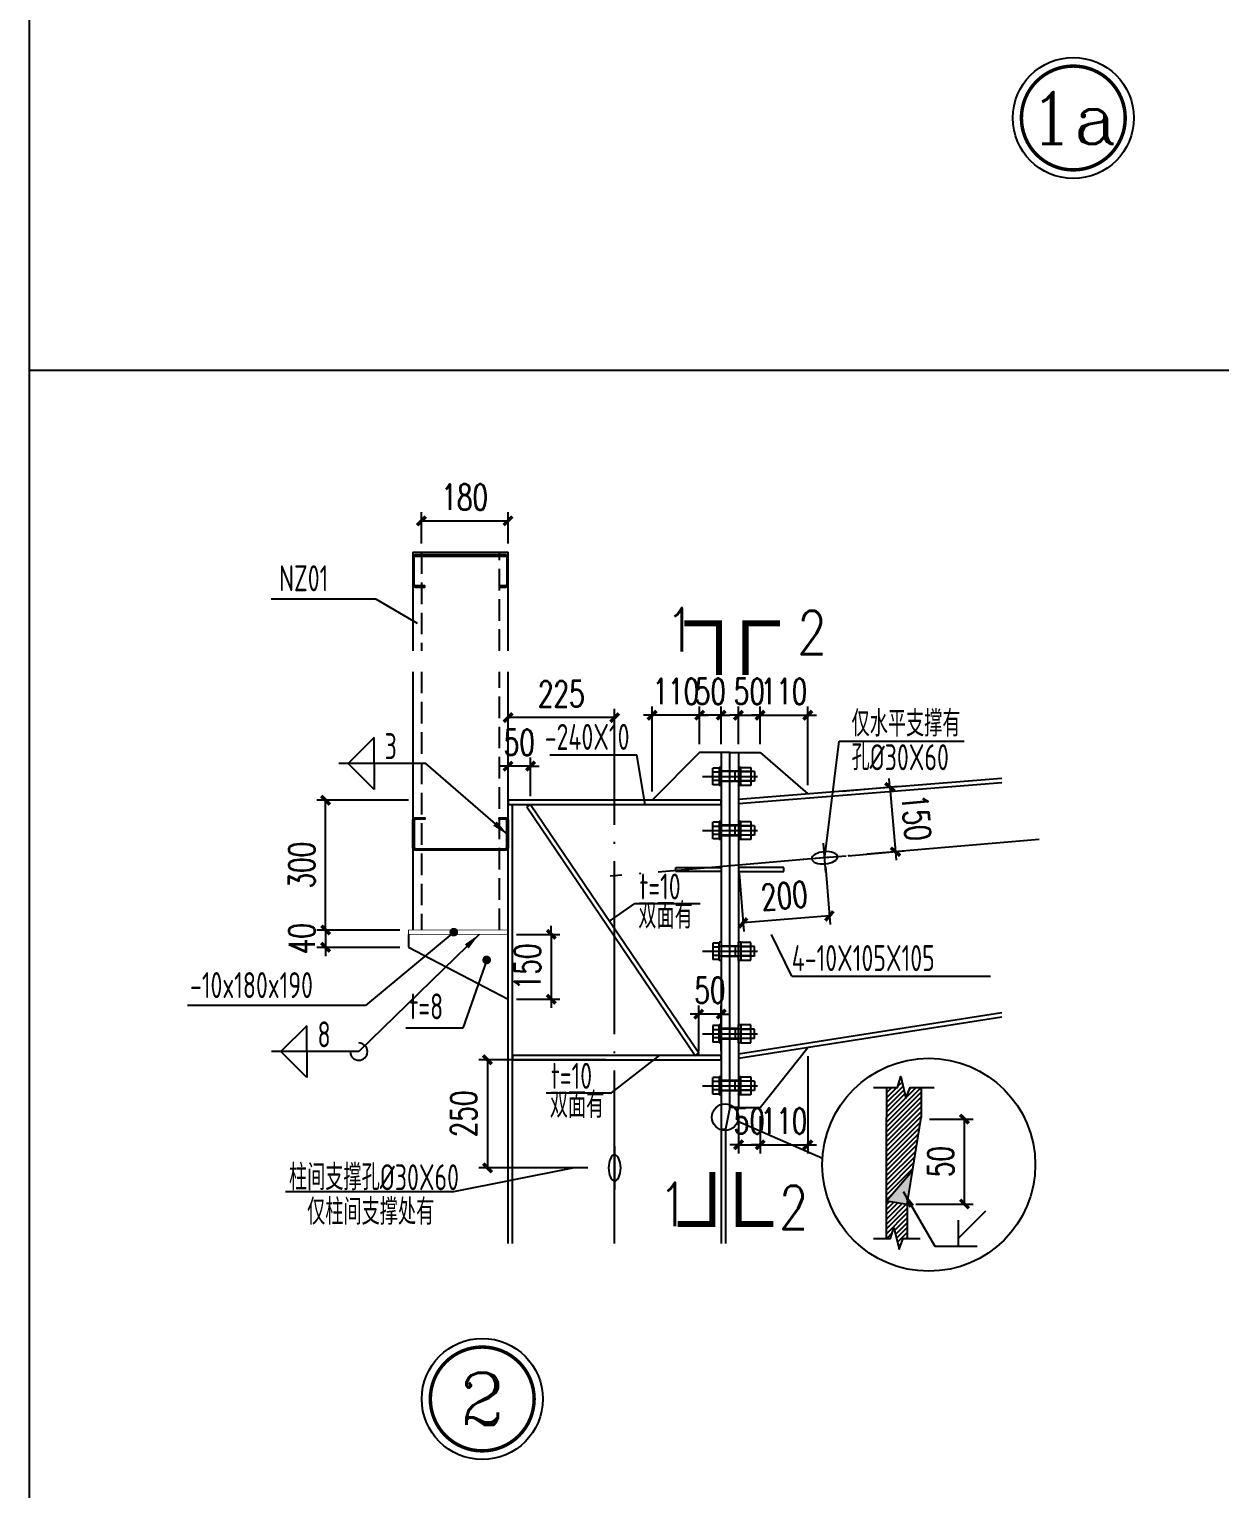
# Model space of a CAD drawing. Extents: x -33967 to 1773478, y -1022458 to -784650.
# Drawn here: x 1735443 to 1749203, y -977830 to -960962 of the extents above; entities that cross this region are included whole.
import ezdxf
from ezdxf.enums import TextEntityAlignment as Align

# ---------------------------------------------------------------- set-up
doc = ezdxf.new("R2010")
doc.units = 0
doc.header["$LTSCALE"] = 1000
doc.header["$MEASUREMENT"] = 0
doc.linetypes.add('DASH', pattern=[0.35, 0.25, -0.1])
doc.linetypes.add('DOTE', pattern=[2.42, 2, -0.2, 0.02, -0.2])
for name, color, linetype in [('AXIS', 3, 'Continuous'), ('DOTE', 1, 'DOTE'), ('GL', 150, 'Continuous'), ('LT', 27, 'Continuous'), ('PZ', 202, 'Continuous'), ('TEXT', 7, 'Continuous'), ('THIN', 7, 'Continuous'), ('WELD', 7, 'Continuous'), ('钢柱', 2, 'Continuous')]:
    doc.layers.add(name, color=color, linetype=linetype)
doc.styles.add('_TCH_DIM_T3', font='SIMPLEX', dxfattribs={"width": 0.705882, "bigfont": 'GBCBIG'})
doc.styles.add('COMPLEX', font='COMPLEX')
doc.styles.add('SIM-TSSC', font='simplex.shx', dxfattribs={"width": 0.8, "bigfont": 'tssdchn.shx'})
doc.styles.get("Standard").update_dxf_attribs({"font": 'gbenor.shx', "bigfont": 'gbcbig.shx'})
doc.styles.add('TSSD_Label', font='tssdeng.shx', dxfattribs={"width": 0.7, "bigfont": 'hztxt.shx'})
doc.styles.add('TSSD_Norm', font='tssdeng.shx', dxfattribs={"bigfont": 'hztxt.shx'})
doc.styles.add('TSSD_Num', font='Tssdeng.shx', dxfattribs={"width": 0.7, "bigfont": 'hztxt.shx'})
doc.dimstyles.new('TCH_100_5', dxfattribs={"dimtxt": 297.5, "dimasz": 100, "dimexe": 100, "dimexo": 100, "dimgap": 126.25, "dimtad": 1, "dimdec": 0, "dimlfac": 0.2, "dimzin": 0, "dimdsep": 46, "dimtxsty": '_TCH_DIM_T3', "dimblk": 'ARCHTICK', "dimcen": 0.09, "dimclrd": 126, "dimclre": 126, "dimclrt": 7, "dimazin": 2, "dimtfac": 1, "dimtdec": 0, "dimtix": 1, "dimtmove": 2, "dimatfit": 3, "dimfxl": 1, "dimtolj": 1, "dimtzin": 0, "dimarcsym": 0})
doc.dimstyles.new('TSSD_LEADER_STYLE_200.0', dxfattribs={"dimtxt": 0.18, "dimasz": 200, "dimexe": 0.18, "dimexo": 0.0625, "dimgap": 0.09, "dimtad": 0, "dimtih": 1, "dimtoh": 1, "dimdec": 4, "dimzin": 0, "dimdsep": 46, "dimtxsty": 'Standard', "dimcen": 0.09, "dimadec": 0, "dimazin": 0, "dimtfac": 1, "dimtdec": 4, "dimtofl": 0, "dimtmove": 0, "dimatfit": 3, "dimfxl": 1, "dimtolj": 1, "dimtzin": 0, "dimarcsym": 0})

# ---------------------------------------------------------------- blocks, each defined once
blk = doc.blocks.new('ts_idx2')
at = {"color": 0, "linetype": 'ByBlock', "lineweight": -2, "const_width": 0.0333}
blk.add_lwpolyline([(-0.5, 0, 1), (0.5, 0, 1)], format="xyb", close=True, dxfattribs=at)
at = {"color": 0, "linetype": 'ByBlock', "lineweight": -2}
blk.add_circle((0, 0), 0.583, dxfattribs=at)
at = {"color": 0, "linetype": 'ByBlock', "lineweight": -2, "style": 'TSSD_Num', "width": 0.7}
blk.add_attdef('A', text='', height=0.5, dxfattribs=at).set_placement((0, 0), align=Align.MIDDLE_CENTER)
blk = doc.blocks.new('_ArchTick')
at = {"color": 0, "linetype": 'ByBlock', "const_width": 0.4}
blk.add_lwpolyline([(-0.5, -0.5), (0.5, 0.5)], dxfattribs=at)
blk = doc.blocks.new('*D727')
at = {"layer": 'Defpoints', "color": 0, "transparency": 16777216}
for p in [(1743640, -970618), (1744638, -970538), (1743694, -971290)]:
    blk.add_point(p, dxfattribs=at)
at = {"layer": 'GL', "color": 126, "lineweight": -2, "transparency": 16777216}
for p, q in [((1743648, -970717), (1743702, -971389)), ((1744646, -970637), (1744699, -971309)), ((1744691, -971210), (1743694, -971290))]:
    blk.add_line(p, q, dxfattribs=at)
at = {"layer": 'GL', "color": 126, "lineweight": -2, "transparency": 16777216, "xscale": 100, "yscale": 100, "zscale": 100}
for p, rotation in [((1743694, -971290), 184.5739212577643), ((1744691, -971210), 4.573921257764217)]:
    blk.add_blockref('_ArchTick', p, dxfattribs=dict(at, rotation=rotation))
at = {"layer": 'GL', "color": 7, "transparency": 16777216, "insert": (1744171, -970976), "char_height": 297.5, "attachment_point": 5, "rotation": 4.5739, "style": '_TCH_DIM_T3'}
blk.add_mtext('\\A1;200', dxfattribs=at)
blk = doc.blocks.new('*D728')
at = {"layer": 'Defpoints', "color": 0, "linetype": 'ByBlock', "transparency": 16777216}
for p in [(1740977, -968918), (1740977, -969873), (1742209, -969873)]:
    blk.add_point(p, dxfattribs=at)
at = {"layer": 'LT', "color": 126, "linetype": 'ByBlock', "lineweight": -2, "transparency": 16777216}
for p, q in [((1740977, -969773), (1740977, -968818)), ((1742209, -968918), (1740977, -968918)), ((1742209, -969773), (1742209, -968818))]:
    blk.add_line(p, q, dxfattribs=at)
at = {"layer": 'LT', "color": 126, "linetype": 'ByBlock', "lineweight": -2, "transparency": 16777216, "xscale": 100, "yscale": 100, "zscale": 100, "rotation": 180}
blk.add_blockref('_ArchTick', (1740977, -968918), dxfattribs=at)
at = {"layer": 'LT', "color": 126, "linetype": 'ByBlock', "lineweight": -2, "transparency": 16777216, "xscale": 100, "yscale": 100, "zscale": 100}
blk.add_blockref('_ArchTick', (1742209, -968918), dxfattribs=at)
at = {"layer": 'LT', "color": 7, "linetype": 'ByBlock', "transparency": 16777216, "insert": (1741593, -968643), "char_height": 297.5, "attachment_point": 5, "style": '_TCH_DIM_T3'}
blk.add_mtext('\\A1;225', dxfattribs=at)
blk = doc.blocks.new('*D729')
at = {"layer": 'Defpoints', "color": 0, "transparency": 16777216}
for p in [(1738869, -969873), (1739927, -969873), (1739827, -971373)]:
    blk.add_point(p, dxfattribs=at)
at = {"layer": 'GL', "color": 126, "lineweight": -2, "transparency": 16777216}
for p, q in [((1739827, -969873), (1738769, -969873)), ((1738869, -971373), (1738869, -969873)), ((1739727, -971373), (1738769, -971373))]:
    blk.add_line(p, q, dxfattribs=at)
at = {"layer": 'GL', "color": 126, "lineweight": -2, "transparency": 16777216, "xscale": 100, "yscale": 100, "zscale": 100}
for p, rotation in [((1738869, -969873), 90), ((1738869, -971373), 270)]:
    blk.add_blockref('_ArchTick', p, dxfattribs=dict(at, rotation=rotation))
at = {"layer": 'GL', "color": 7, "transparency": 16777216, "insert": (1738594, -970623), "char_height": 297.5, "attachment_point": 5, "rotation": 90, "style": '_TCH_DIM_T3'}
blk.add_mtext('\\A1;300', dxfattribs=at)
blk = doc.blocks.new('*D734')
at = {"layer": 'Defpoints', "color": 0, "transparency": 16777216}
for p in [(1744743, -969776), (1744807, -970523), (1745455, -970468)]:
    blk.add_point(p, dxfattribs=at)
at = {"layer": 'GL', "color": 126, "lineweight": -2, "transparency": 16777216}
for p, q in [((1744843, -969768), (1745491, -969712)), ((1745391, -969721), (1745383, -969621)), ((1745391, -969721), (1745455, -970468)), ((1744907, -970515), (1745555, -970459)), ((1745455, -970468), (1745464, -970567))]:
    blk.add_line(p, q, dxfattribs=at)
at = {"layer": 'GL', "color": 126, "lineweight": -2, "transparency": 16777216, "xscale": 100, "yscale": 100, "zscale": 100}
for p, rotation in [((1745391, -969721), 274.899484094112), ((1745455, -970468), 94.89948409411205)]:
    blk.add_blockref('_ArchTick', p, dxfattribs=dict(at, rotation=rotation))
at = {"layer": 'GL', "color": 7, "transparency": 16777216, "insert": (1745697, -970071), "char_height": 297.5, "attachment_point": 5, "rotation": 274.8995, "style": '_TCH_DIM_T3'}
blk.add_mtext('\\A1;150', dxfattribs=at)
blk = doc.blocks.new('*D735')
at = {"layer": 'Defpoints', "color": 0, "transparency": 16777216}
for p in [(1742209, -972872), (1740740, -974122), (1741727, -974122)]:
    blk.add_point(p, dxfattribs=at)
at = {"layer": 'GL', "color": 126, "lineweight": -2, "transparency": 16777216}
for p, q in [((1742109, -972872), (1740640, -972872)), ((1740740, -972872), (1740740, -974122)), ((1741627, -974122), (1740640, -974122))]:
    blk.add_line(p, q, dxfattribs=at)
at = {"layer": 'GL', "color": 126, "lineweight": -2, "transparency": 16777216, "xscale": 100, "yscale": 100, "zscale": 100}
for p, rotation in [((1740740, -972872), 90), ((1740740, -974122), 270)]:
    blk.add_blockref('_ArchTick', p, dxfattribs=dict(at, rotation=rotation))
at = {"layer": 'GL', "color": 7, "transparency": 16777216, "insert": (1740465, -973497), "char_height": 297.5, "attachment_point": 5, "rotation": 90, "style": '_TCH_DIM_T3'}
blk.add_mtext('\\A1;250', dxfattribs=at)
blk = doc.blocks.new('_WELD004')
at = {"color": 0, "linetype": 'ByBlock'}
for p, q in [((0, 1), (1, 0)), ((0, 0), (0, 1))]:
    blk.add_line(p, q, dxfattribs=at)
blk = doc.blocks.new('*D730')
at = {"layer": 'Defpoints', "color": 0, "transparency": 16777216}
for p in [(1740977, -966644), (1739977, -967005), (1740977, -967005)]:
    blk.add_point(p, dxfattribs=at)
at = {"layer": 'GL', "color": 126, "lineweight": -2, "transparency": 16777216}
for p, q in [((1739977, -966905), (1739977, -966544)), ((1740977, -966905), (1740977, -966544)), ((1739977, -966644), (1740977, -966644))]:
    blk.add_line(p, q, dxfattribs=at)
at = {"layer": 'GL', "color": 126, "lineweight": -2, "transparency": 16777216, "xscale": 100, "yscale": 100, "zscale": 100, "rotation": 180}
blk.add_blockref('_ArchTick', (1739977, -966644), dxfattribs=at)
at = {"layer": 'GL', "color": 126, "lineweight": -2, "transparency": 16777216, "xscale": 100, "yscale": 100, "zscale": 100}
blk.add_blockref('_ArchTick', (1740977, -966644), dxfattribs=at)
at = {"layer": 'GL', "color": 7, "transparency": 16777216, "insert": (1740477, -966369), "char_height": 297.5, "attachment_point": 5, "style": '_TCH_DIM_T3'}
blk.add_mtext('\\A1;180', dxfattribs=at)
blk = doc.blocks.new('*D731')
at = {"layer": 'Defpoints', "color": 0, "transparency": 16777216}
for p in [(1745748, -973558), (1746253, -973558), (1745591, -974539)]:
    blk.add_point(p, dxfattribs=at)
at = {"layer": 'GL', "color": 126, "lineweight": -2, "transparency": 16777216}
for p, q in [((1745848, -973558), (1746353, -973558)), ((1746253, -974539), (1746253, -973558)), ((1745691, -974539), (1746353, -974539))]:
    blk.add_line(p, q, dxfattribs=at)
at = {"layer": 'GL', "color": 126, "lineweight": -2, "transparency": 16777216, "xscale": 100, "yscale": 100, "zscale": 100}
for p, rotation in [((1746253, -973558), 90), ((1746253, -974539), 270)]:
    blk.add_blockref('_ArchTick', p, dxfattribs=dict(at, rotation=rotation))
at = {"layer": 'GL', "color": 7, "transparency": 16777216, "insert": (1745978, -974049), "char_height": 297.5, "attachment_point": 5, "rotation": 90, "style": '_TCH_DIM_T3'}
blk.add_mtext('\\A1;50', dxfattribs=at)
blk = doc.blocks.new('_WELD008')
at = {"color": 0, "linetype": 'ByBlock'}
for p, q in [((0, 0.3), (1.061, 1.361)), ((0, 0), (0, 1))]:
    blk.add_line(p, q, dxfattribs=at)
for tag, p in [('C', (1.286, 1.416)), ('B', (0.288, 0.856)), ('A', (-0.303, -0.009))]:
    blk.add_attdef(tag, text='', height=0.8, dxfattribs=at).set_placement(p, align=Align.CENTER)
blk = doc.blocks.new('*D736')
at = {"layer": 'Defpoints', "color": 0, "transparency": 16777216}
for p in [(1739827, -971373), (1738869, -971573), (1739827, -971573)]:
    blk.add_point(p, dxfattribs=at)
at = {"layer": 'GL', "color": 126, "lineweight": -2, "transparency": 16777216}
for p, q in [((1738869, -971373), (1738869, -971273)), ((1739727, -971373), (1738769, -971373)), ((1738869, -971373), (1738869, -971573)), ((1739727, -971573), (1738769, -971573)), ((1738869, -971573), (1738869, -971673))]:
    blk.add_line(p, q, dxfattribs=at)
at = {"layer": 'GL', "color": 126, "lineweight": -2, "transparency": 16777216, "xscale": 100, "yscale": 100, "zscale": 100}
for p, rotation in [((1738869, -971373), 270), ((1738869, -971573), 90)]:
    blk.add_blockref('_ArchTick', p, dxfattribs=dict(at, rotation=rotation))
at = {"layer": 'GL', "color": 7, "transparency": 16777216, "insert": (1738594, -971473), "char_height": 297.5, "attachment_point": 5, "rotation": 90, "style": '_TCH_DIM_T3'}
blk.add_mtext('\\A1;40', dxfattribs=at)
blk = doc.blocks.new('*D732')
at = {"layer": 'Defpoints', "color": 0, "transparency": 16777216}
for p in [(1740977, -971423), (1740977, -972173), (1741477, -972173)]:
    blk.add_point(p, dxfattribs=at)
at = {"layer": 'GL', "color": 126, "lineweight": -2, "transparency": 16777216}
for p, q in [((1741077, -971423), (1741577, -971423)), ((1741477, -971423), (1741477, -971323)), ((1741477, -971423), (1741477, -972173)), ((1741077, -972173), (1741577, -972173)), ((1741477, -972173), (1741477, -972273))]:
    blk.add_line(p, q, dxfattribs=at)
at = {"layer": 'GL', "color": 126, "lineweight": -2, "transparency": 16777216, "xscale": 100, "yscale": 100, "zscale": 100}
for p, rotation in [((1741477, -971423), 270), ((1741477, -972173), 90)]:
    blk.add_blockref('_ArchTick', p, dxfattribs=dict(at, rotation=rotation))
at = {"layer": 'GL', "color": 7, "transparency": 16777216, "insert": (1741202, -971798), "char_height": 297.5, "attachment_point": 5, "rotation": 90, "style": '_TCH_DIM_T3'}
blk.add_mtext('\\A1;150', dxfattribs=at)
blk = doc.blocks.new('*D737')
at = {"layer": 'Defpoints', "color": 0, "transparency": 16777216}
for p in [(1743891, -968890), (1743641, -969323), (1743891, -969323)]:
    blk.add_point(p, dxfattribs=at)
at = {"layer": 'GL', "color": 126, "lineweight": -2, "transparency": 16777216}
for p, q in [((1743641, -968890), (1743541, -968890)), ((1743641, -969223), (1743641, -968790)), ((1743641, -968890), (1743891, -968890)), ((1743891, -969223), (1743891, -968790)), ((1743891, -968890), (1743991, -968890))]:
    blk.add_line(p, q, dxfattribs=at)
at = {"layer": 'GL', "color": 126, "lineweight": -2, "transparency": 16777216, "xscale": 100, "yscale": 100, "zscale": 100}
blk.add_blockref('_ArchTick', (1743641, -968890), dxfattribs=at)
at = {"layer": 'GL', "color": 126, "lineweight": -2, "transparency": 16777216, "xscale": 100, "yscale": 100, "zscale": 100, "rotation": 180}
blk.add_blockref('_ArchTick', (1743891, -968890), dxfattribs=at)
at = {"layer": 'GL', "color": 7, "transparency": 16777216, "insert": (1743766, -968615), "char_height": 297.5, "attachment_point": 5, "style": '_TCH_DIM_T3'}
blk.add_mtext('\\A1;50', dxfattribs=at)
blk = doc.blocks.new('*D738')
at = {"layer": 'Defpoints', "color": 0, "transparency": 16777216}
for p in [(1744441, -968890), (1743891, -969323), (1744441, -969800)]:
    blk.add_point(p, dxfattribs=at)
at = {"layer": 'GL', "color": 126, "lineweight": -2, "transparency": 16777216}
for p, q in [((1743891, -968890), (1743791, -968890)), ((1743891, -969223), (1743891, -968790)), ((1743891, -968890), (1744441, -968890)), ((1744441, -969700), (1744441, -968790)), ((1744441, -968890), (1744541, -968890))]:
    blk.add_line(p, q, dxfattribs=at)
at = {"layer": 'GL', "color": 126, "lineweight": -2, "transparency": 16777216, "xscale": 100, "yscale": 100, "zscale": 100}
blk.add_blockref('_ArchTick', (1743891, -968890), dxfattribs=at)
at = {"layer": 'GL', "color": 126, "lineweight": -2, "transparency": 16777216, "xscale": 100, "yscale": 100, "zscale": 100, "rotation": 180}
blk.add_blockref('_ArchTick', (1744441, -968890), dxfattribs=at)
at = {"layer": 'GL', "color": 7, "transparency": 16777216, "insert": (1744166, -968615), "char_height": 297.5, "attachment_point": 5, "style": '_TCH_DIM_T3'}
blk.add_mtext('\\A1;110', dxfattribs=at)
blk = doc.blocks.new('*D739')
at = {"layer": 'Defpoints', "color": 0, "transparency": 16777216}
for p in [(1743191, -968890), (1743191, -969323), (1743441, -969323)]:
    blk.add_point(p, dxfattribs=at)
at = {"layer": 'GL', "color": 126, "lineweight": -2, "transparency": 16777216}
for p, q in [((1743191, -968890), (1743091, -968890)), ((1743191, -969223), (1743191, -968790)), ((1743441, -968890), (1743191, -968890)), ((1743441, -969223), (1743441, -968790)), ((1743441, -968890), (1743541, -968890))]:
    blk.add_line(p, q, dxfattribs=at)
at = {"layer": 'GL', "color": 126, "lineweight": -2, "transparency": 16777216, "xscale": 100, "yscale": 100, "zscale": 100}
blk.add_blockref('_ArchTick', (1743191, -968890), dxfattribs=at)
at = {"layer": 'GL', "color": 126, "lineweight": -2, "transparency": 16777216, "xscale": 100, "yscale": 100, "zscale": 100, "rotation": 180}
blk.add_blockref('_ArchTick', (1743441, -968890), dxfattribs=at)
at = {"layer": 'GL', "color": 7, "transparency": 16777216, "insert": (1743316, -968615), "char_height": 297.5, "attachment_point": 5, "style": '_TCH_DIM_T3'}
blk.add_mtext('\\A1;50', dxfattribs=at)
blk = doc.blocks.new('*D740')
at = {"layer": 'Defpoints', "color": 0, "transparency": 16777216}
for p in [(1742642, -968890), (1743191, -969323), (1742642, -969873)]:
    blk.add_point(p, dxfattribs=at)
at = {"layer": 'GL', "color": 126, "lineweight": -2, "transparency": 16777216}
for p, q in [((1742642, -968890), (1742542, -968890)), ((1742642, -969773), (1742642, -968790)), ((1743191, -968890), (1742642, -968890)), ((1743191, -969223), (1743191, -968790)), ((1743191, -968890), (1743291, -968890))]:
    blk.add_line(p, q, dxfattribs=at)
at = {"layer": 'GL', "color": 126, "lineweight": -2, "transparency": 16777216, "xscale": 100, "yscale": 100, "zscale": 100}
blk.add_blockref('_ArchTick', (1742642, -968890), dxfattribs=at)
at = {"layer": 'GL', "color": 126, "lineweight": -2, "transparency": 16777216, "xscale": 100, "yscale": 100, "zscale": 100, "rotation": 180}
blk.add_blockref('_ArchTick', (1743191, -968890), dxfattribs=at)
at = {"layer": 'GL', "color": 7, "transparency": 16777216, "insert": (1742917, -968615), "char_height": 297.5, "attachment_point": 5, "style": '_TCH_DIM_T3'}
blk.add_mtext('\\A1;110', dxfattribs=at)
blk = doc.blocks.new('*D741')
at = {"layer": 'Defpoints', "color": 0, "transparency": 16777216}
for p in [(1743641, -973423), (1743891, -973423), (1743891, -973855)]:
    blk.add_point(p, dxfattribs=at)
at = {"layer": 'GL', "color": 126, "lineweight": -2, "transparency": 16777216}
for p, q in [((1743641, -973523), (1743641, -973955)), ((1743891, -973523), (1743891, -973955)), ((1743641, -973855), (1743541, -973855)), ((1743641, -973855), (1743891, -973855)), ((1743891, -973855), (1743991, -973855))]:
    blk.add_line(p, q, dxfattribs=at)
at = {"layer": 'GL', "color": 126, "lineweight": -2, "transparency": 16777216, "xscale": 100, "yscale": 100, "zscale": 100}
blk.add_blockref('_ArchTick', (1743641, -973855), dxfattribs=at)
at = {"layer": 'GL', "color": 126, "lineweight": -2, "transparency": 16777216, "xscale": 100, "yscale": 100, "zscale": 100, "rotation": 180}
blk.add_blockref('_ArchTick', (1743891, -973855), dxfattribs=at)
at = {"layer": 'GL', "color": 7, "transparency": 16777216, "insert": (1743766, -973580), "char_height": 297.5, "attachment_point": 5, "style": '_TCH_DIM_T3'}
blk.add_mtext('\\A1;50', dxfattribs=at)
blk = doc.blocks.new('*D742')
at = {"layer": 'Defpoints', "color": 0, "transparency": 16777216}
for p in [(1744441, -972732), (1743891, -973423), (1744441, -973855)]:
    blk.add_point(p, dxfattribs=at)
at = {"layer": 'GL', "color": 126, "lineweight": -2, "transparency": 16777216}
for p, q in [((1744441, -972832), (1744441, -973955)), ((1743891, -973523), (1743891, -973955)), ((1743891, -973855), (1743791, -973855)), ((1743891, -973855), (1744441, -973855)), ((1744441, -973855), (1744541, -973855))]:
    blk.add_line(p, q, dxfattribs=at)
at = {"layer": 'GL', "color": 126, "lineweight": -2, "transparency": 16777216, "xscale": 100, "yscale": 100, "zscale": 100}
blk.add_blockref('_ArchTick', (1743891, -973855), dxfattribs=at)
at = {"layer": 'GL', "color": 126, "lineweight": -2, "transparency": 16777216, "xscale": 100, "yscale": 100, "zscale": 100, "rotation": 180}
blk.add_blockref('_ArchTick', (1744441, -973855), dxfattribs=at)
at = {"layer": 'GL', "color": 7, "transparency": 16777216, "insert": (1744166, -973580), "char_height": 297.5, "attachment_point": 5, "style": '_TCH_DIM_T3'}
blk.add_mtext('\\A1;110', dxfattribs=at)
blk = doc.blocks.new('*D743')
at = {"layer": 'Defpoints', "color": 0, "linetype": 'ByBlock', "transparency": 16777216}
for p in [(1740977, -969479), (1740977, -969925), (1741238, -969925)]:
    blk.add_point(p, dxfattribs=at)
at = {"layer": 'LT', "color": 126, "linetype": 'ByBlock', "lineweight": -2, "transparency": 16777216}
for p, q in [((1740977, -969825), (1740977, -969379)), ((1741238, -969825), (1741238, -969379)), ((1740977, -969479), (1740877, -969479)), ((1741238, -969479), (1740977, -969479)), ((1741238, -969479), (1741338, -969479))]:
    blk.add_line(p, q, dxfattribs=at)
at = {"layer": 'LT', "color": 126, "linetype": 'ByBlock', "lineweight": -2, "transparency": 16777216, "xscale": 100, "yscale": 100, "zscale": 100}
blk.add_blockref('_ArchTick', (1740977, -969479), dxfattribs=at)
at = {"layer": 'LT', "color": 126, "linetype": 'ByBlock', "lineweight": -2, "transparency": 16777216, "xscale": 100, "yscale": 100, "zscale": 100, "rotation": 180}
blk.add_blockref('_ArchTick', (1741238, -969479), dxfattribs=at)
at = {"layer": 'LT', "color": 7, "linetype": 'ByBlock', "transparency": 16777216, "insert": (1741107, -969204), "char_height": 297.5, "attachment_point": 5, "style": '_TCH_DIM_T3'}
blk.add_mtext('\\A1;50', dxfattribs=at)
blk = doc.blocks.new('*D733')
at = {"layer": 'Defpoints', "color": 0, "linetype": 'ByBlock', "transparency": 16777216}
for p in [(1743181, -972344), (1743181, -972872), (1743441, -972872)]:
    blk.add_point(p, dxfattribs=at)
at = {"layer": 'LT', "color": 126, "linetype": 'ByBlock', "lineweight": -2, "transparency": 16777216}
for p, q in [((1743181, -972772), (1743181, -972244)), ((1743441, -972772), (1743441, -972244)), ((1743181, -972344), (1743081, -972344)), ((1743441, -972344), (1743181, -972344)), ((1743441, -972344), (1743541, -972344))]:
    blk.add_line(p, q, dxfattribs=at)
at = {"layer": 'LT', "color": 126, "linetype": 'ByBlock', "lineweight": -2, "transparency": 16777216, "xscale": 100, "yscale": 100, "zscale": 100}
blk.add_blockref('_ArchTick', (1743181, -972344), dxfattribs=at)
at = {"layer": 'LT', "color": 126, "linetype": 'ByBlock', "lineweight": -2, "transparency": 16777216, "xscale": 100, "yscale": 100, "zscale": 100, "rotation": 180}
blk.add_blockref('_ArchTick', (1743441, -972344), dxfattribs=at)
at = {"layer": 'LT', "color": 7, "linetype": 'ByBlock', "transparency": 16777216, "insert": (1743311, -972069), "char_height": 297.5, "attachment_point": 5, "style": '_TCH_DIM_T3'}
blk.add_mtext('\\A1;50', dxfattribs=at)

msp = doc.modelspace()

# ---------------------------------------------------------------- hatches: boundary and pattern name
at = {"layer": 'AXIS'}
msp.add_hatch(color=256, dxfattribs=at).paths.add_polyline_path([(1745652.9, -974152.7), (1745351, -974501.1), (1745591, -974539.5)])
at = {"layer": 'PZ'}
h = msp.add_hatch(dxfattribs=at)
h.set_pattern_fill('ANSI31', color=256, scale=25, style=0)
h.set_pattern_definition([(45, (990400.96, -1813966.493), (-28.0633004, 28.0633004), [])])
h.paths.add_polyline_path([(1745576.1, -973316.3), (1745517, -973066.6), (1745477, -973191.6), (1745351, -973191.6), (1745351, -973539.5), (1745351, -974501.1), (1745652.9, -974152.7), (1745751, -973539.5), (1745751, -973191.6), (1745625, -973191.6)])
h.paths.add_polyline_path([(1745351, -974501.1), (1745351, -974936.6), (1745397, -974936.6), (1745437, -974811.6), (1745496.1, -975061.3), (1745545, -974936.6), (1745591, -974936.6), (1745591, -974539.5)])

# ---------------------------------------------------------------- linework, layer by layer
for p, q in [((1743223.6, -969597.5), (1743858.6, -969597.5)), ((1743343.5, -969692.8), (1743343.5, -969502.2)), ((1743416.1, -969502.2), (1743343.5, -969502.2)), ((1743416.1, -969549.9), (1743343.5, -969549.9)), ((1743416.1, -969492.5), (1743416.1, -969702.5)), ((1743441.1, -969492.5), (1743416.1, -969492.5)), ((1743441.1, -969542.5), (1743416.1, -969542.5)), ((1743441.1, -969492.5), (1743441.1, -969495.4)), ((1743441.1, -969702.5), (1743441.1, -969492.5)), ((1743601.1, -969537.5), (1743441.1, -969537.5)), ((1743601.1, -969542.5), (1743441.1, -969542.5)), ((1743601.1, -969657.5), (1743601.1, -969537.5)), ((1743641.1, -969537.5), (1743601.1, -969537.5)), ((1743826.1, -969542.5), (1743601.1, -969542.5)), ((1743641.1, -969492.5), (1743641.1, -969702.5)), ((1743666.1, -969492.5), (1743641.1, -969492.5)), ((1743641.1, -969537.5), (1743641.1, -969540.4)), ((1743641.1, -969539.2), (1743641.1, -969537.5)), ((1743666.1, -969702.5), (1743666.1, -969492.5)), ((1743666.1, -969493.6), (1743784.1, -969493.6)), ((1743784.1, -969545.5), (1743666.1, -969545.5)), ((1743784.1, -969493.6), (1743784.1, -969701.4)), ((1743826.1, -969542.5), (1743826.1, -969652.5)), ((1743826.1, -969545.4), (1743826.1, -969542.5)), ((1743416.1, -969645.1), (1743343.5, -969645.1)), ((1743416.1, -969692.8), (1743343.5, -969692.8)), ((1743441.1, -969652.5), (1743416.1, -969652.5)), ((1743441.1, -969702.5), (1743416.1, -969702.5)), ((1743601.1, -969652.5), (1743441.1, -969652.5)), ((1743441.1, -969657.5), (1743441.1, -969654.6)), ((1743441.1, -969655.8), (1743441.1, -969657.5)), ((1743601.1, -969657.5), (1743441.1, -969657.5)), ((1743826.1, -969652.5), (1743601.1, -969652.5)), ((1743601.1, -969657.5), (1743601.1, -969654.6)), ((1743601.1, -969655.8), (1743601.1, -969657.5)), ((1743641.1, -969657.5), (1743601.1, -969657.5)), ((1743641.1, -969702.5), (1743641.1, -969699.7)), ((1743666.1, -969702.5), (1743641.1, -969702.5)), ((1743784.1, -969649.5), (1743666.1, -969649.5)), ((1743784.1, -969701.4), (1743666.1, -969701.4)), ((1743416.1, -970117.5), (1743416.1, -970327.5)), ((1743441.1, -970117.5), (1743416.1, -970117.5)), ((1743441.1, -970117.5), (1743441.1, -970120.4)), ((1743441.1, -970327.5), (1743441.1, -970117.5)), ((1743641.1, -970117.5), (1743641.1, -970327.5)), ((1743666.1, -970117.5), (1743641.1, -970117.5)), ((1743666.1, -970327.5), (1743666.1, -970117.5)), ((1743223.6, -970222.5), (1743858.6, -970222.5)), ((1743343.5, -970317.8), (1743343.5, -970127.2)), ((1743416.1, -970127.2), (1743343.5, -970127.2)), ((1743416.1, -970174.9), (1743343.5, -970174.9)), ((1743416.1, -970270.1), (1743343.5, -970270.1)), ((1743441.1, -970167.5), (1743416.1, -970167.5)), ((1743441.1, -970277.5), (1743416.1, -970277.5)), ((1743601.1, -970162.5), (1743441.1, -970162.5)), ((1743601.1, -970167.5), (1743441.1, -970167.5)), ((1743601.1, -970277.5), (1743441.1, -970277.5)), ((1743441.1, -970282.5), (1743441.1, -970279.6)), ((1743441.1, -970280.8), (1743441.1, -970282.5)), ((1743601.1, -970282.5), (1743441.1, -970282.5)), ((1743601.1, -970282.5), (1743601.1, -970162.5)), ((1743641.1, -970162.5), (1743601.1, -970162.5)), ((1743826.1, -970167.5), (1743601.1, -970167.5)), ((1743826.1, -970277.5), (1743601.1, -970277.5)), ((1743601.1, -970282.5), (1743601.1, -970279.6)), ((1743601.1, -970280.8), (1743601.1, -970282.5)), ((1743641.1, -970282.5), (1743601.1, -970282.5)), ((1743641.1, -970162.5), (1743641.1, -970165.4)), ((1743641.1, -970164.2), (1743641.1, -970162.5)), ((1743666.1, -970118.6), (1743784.1, -970118.6)), ((1743784.1, -970170.5), (1743666.1, -970170.5)), ((1743784.1, -970274.5), (1743666.1, -970274.5)), ((1743784.1, -970118.6), (1743784.1, -970326.4)), ((1743826.1, -970167.5), (1743826.1, -970277.5)), ((1743826.1, -970170.4), (1743826.1, -970167.5)), ((1743416.1, -970317.8), (1743343.5, -970317.8)), ((1743441.1, -970327.5), (1743416.1, -970327.5)), ((1743641.1, -970327.5), (1743641.1, -970324.7)), ((1743666.1, -970327.5), (1743641.1, -970327.5)), ((1743784.1, -970326.4), (1743666.1, -970326.4)), ((1744651.2, -970708.2), (1744623.9, -970367.2)), ((1744886.8, -970517.8), (1744388.4, -970557.6)), ((1743223.6, -971618.9), (1743858.6, -971618.9)), ((1743343.5, -971523.7), (1743343.5, -971714.2)), ((1743416.1, -971523.7), (1743343.5, -971523.7)), ((1743416.1, -971571.3), (1743343.5, -971571.3)), ((1743441.1, -971513.9), (1743416.1, -971513.9)), ((1743416.1, -971723.9), (1743416.1, -971513.9)), ((1743441.1, -971563.9), (1743416.1, -971563.9)), ((1743441.1, -971513.9), (1743441.1, -971723.9)), ((1743441.1, -971558.9), (1743441.1, -971561.9)), ((1743441.1, -971560.6), (1743441.1, -971558.9)), ((1743601.1, -971558.9), (1743441.1, -971558.9)), ((1743601.1, -971563.9), (1743441.1, -971563.9)), ((1743601.1, -971558.9), (1743601.1, -971678.9)), ((1743601.1, -971558.9), (1743601.1, -971561.9)), ((1743601.1, -971560.6), (1743601.1, -971558.9)), ((1743641.1, -971558.9), (1743601.1, -971558.9)), ((1743826.1, -971563.9), (1743601.1, -971563.9)), ((1743641.1, -971513.9), (1743641.1, -971516.8)), ((1743641.1, -971723.9), (1743641.1, -971513.9)), ((1743666.1, -971513.9), (1743641.1, -971513.9)), ((1743666.1, -971513.9), (1743666.1, -971723.9)), ((1743784.1, -971515), (1743666.1, -971515)), ((1743784.1, -971567), (1743666.1, -971567)), ((1743784.1, -971722.9), (1743784.1, -971515)), ((1743826.1, -971673.9), (1743826.1, -971563.9)), ((1743416.1, -971666.6), (1743343.5, -971666.6)), ((1743416.1, -971714.2), (1743343.5, -971714.2)), ((1743441.1, -971673.9), (1743416.1, -971673.9)), ((1743441.1, -971723.9), (1743416.1, -971723.9)), ((1743601.1, -971673.9), (1743441.1, -971673.9)), ((1743601.1, -971678.9), (1743441.1, -971678.9)), ((1743441.1, -971723.9), (1743441.1, -971721.1)), ((1743826.1, -971673.9), (1743601.1, -971673.9)), ((1743641.1, -971678.9), (1743601.1, -971678.9)), ((1743641.1, -971678.9), (1743641.1, -971676)), ((1743641.1, -971677.2), (1743641.1, -971678.9)), ((1743666.1, -971723.9), (1743641.1, -971723.9)), ((1743784.1, -971670.9), (1743666.1, -971670.9)), ((1743666.1, -971722.9), (1743784.1, -971722.9)), ((1743826.1, -971671.1), (1743826.1, -971673.9)), ((1743343.5, -972477.2), (1743343.5, -972667.8)), ((1743416.1, -972477.2), (1743343.5, -972477.2)), ((1743441.1, -972467.5), (1743416.1, -972467.5)), ((1743416.1, -972677.5), (1743416.1, -972467.5)), ((1743441.1, -972467.5), (1743441.1, -972677.5)), ((1743641.1, -972467.5), (1743641.1, -972470.4)), ((1743641.1, -972677.5), (1743641.1, -972467.5)), ((1743666.1, -972467.5), (1743641.1, -972467.5)), ((1743666.1, -972467.5), (1743666.1, -972677.5)), ((1743784.1, -972468.6), (1743666.1, -972468.6)), ((1743784.1, -972676.4), (1743784.1, -972468.6)), ((1743223.6, -972572.5), (1743858.6, -972572.5)), ((1743416.1, -972524.9), (1743343.5, -972524.9)), ((1743416.1, -972620.1), (1743343.5, -972620.1)), ((1743441.1, -972517.5), (1743416.1, -972517.5)), ((1743441.1, -972627.5), (1743416.1, -972627.5)), ((1743441.1, -972512.5), (1743441.1, -972515.4)), ((1743441.1, -972514.2), (1743441.1, -972512.5)), ((1743601.1, -972512.5), (1743441.1, -972512.5)), ((1743601.1, -972517.5), (1743441.1, -972517.5)), ((1743601.1, -972627.5), (1743441.1, -972627.5)), ((1743601.1, -972632.5), (1743441.1, -972632.5)), ((1743601.1, -972512.5), (1743601.1, -972632.5)), ((1743601.1, -972512.5), (1743601.1, -972515.4)), ((1743601.1, -972514.2), (1743601.1, -972512.5)), ((1743641.1, -972512.5), (1743601.1, -972512.5)), ((1743826.1, -972517.5), (1743601.1, -972517.5)), ((1743826.1, -972627.5), (1743601.1, -972627.5)), ((1743641.1, -972632.5), (1743601.1, -972632.5)), ((1743641.1, -972632.5), (1743641.1, -972629.6)), ((1743641.1, -972630.8), (1743641.1, -972632.5)), ((1743784.1, -972520.5), (1743666.1, -972520.5)), ((1743784.1, -972624.5), (1743666.1, -972624.5)), ((1743826.1, -972627.5), (1743826.1, -972517.5)), ((1743826.1, -972624.7), (1743826.1, -972627.5)), ((1743416.1, -972667.8), (1743343.5, -972667.8)), ((1743441.1, -972677.5), (1743416.1, -972677.5)), ((1743441.1, -972677.5), (1743441.1, -972674.7)), ((1743666.1, -972677.5), (1743641.1, -972677.5)), ((1743666.1, -972676.4), (1743784.1, -972676.4)), ((1743343.5, -973267.8), (1743343.5, -973077.2)), ((1743416.1, -973077.2), (1743343.5, -973077.2)), ((1743416.1, -973124.9), (1743343.5, -973124.9)), ((1743416.1, -973067.5), (1743416.1, -973277.5)), ((1743441.1, -973067.5), (1743416.1, -973067.5)), ((1743441.1, -973117.5), (1743416.1, -973117.5)), ((1743441.1, -973067.5), (1743441.1, -973070.4)), ((1743441.1, -973277.5), (1743441.1, -973067.5)), ((1743601.1, -973112.5), (1743441.1, -973112.5)), ((1743601.1, -973117.5), (1743441.1, -973117.5)), ((1743601.1, -973232.5), (1743601.1, -973112.5)), ((1743641.1, -973112.5), (1743601.1, -973112.5)), ((1743826.1, -973117.5), (1743601.1, -973117.5)), ((1743641.1, -973067.5), (1743641.1, -973277.5)), ((1743666.1, -973067.5), (1743641.1, -973067.5)), ((1743641.1, -973112.5), (1743641.1, -973115.4)), ((1743641.1, -973114.2), (1743641.1, -973112.5)), ((1743666.1, -973277.5), (1743666.1, -973067.5)), ((1743666.1, -973068.6), (1743784.1, -973068.6)), ((1743784.1, -973120.5), (1743666.1, -973120.5)), ((1743784.1, -973068.6), (1743784.1, -973276.4)), ((1743826.1, -973117.5), (1743826.1, -973227.5)), ((1743826.1, -973120.4), (1743826.1, -973117.5)), ((1743223.6, -973172.5), (1743858.6, -973172.5)), ((1743261.1, -973172.5), (1743766.1, -973172.5)), ((1743416.1, -973220.1), (1743343.5, -973220.1)), ((1743416.1, -973267.8), (1743343.5, -973267.8)), ((1743441.1, -973227.5), (1743416.1, -973227.5)), ((1743441.1, -973277.5), (1743416.1, -973277.5)), ((1743601.1, -973227.5), (1743441.1, -973227.5)), ((1743441.1, -973232.5), (1743441.1, -973229.6)), ((1743441.1, -973230.8), (1743441.1, -973232.5)), ((1743601.1, -973232.5), (1743441.1, -973232.5)), ((1743826.1, -973227.5), (1743601.1, -973227.5)), ((1743601.1, -973232.5), (1743601.1, -973229.6)), ((1743601.1, -973230.8), (1743601.1, -973232.5)), ((1743641.1, -973232.5), (1743601.1, -973232.5)), ((1743641.1, -973277.5), (1743641.1, -973274.7)), ((1743666.1, -973277.5), (1743641.1, -973277.5)), ((1743784.1, -973224.5), (1743666.1, -973224.5)), ((1743784.1, -973276.4), (1743666.1, -973276.4)), ((1742209.2, -973872.4), (1742209.2, -974372.4)), ((1741898.4, -974122.4), (1741556.3, -974122.3))]:
    msp.add_line(p, q)
at = {"extrusion": (0, 0, -1)}
for centre, major_axis in [((1744637.6, -970537.7), (-149.5, -11.9)), ((1742209.2, -974122.4), (0, -150))]:
    msp.add_ellipse(centre, major_axis=major_axis, ratio=0.4666667, dxfattribs=at)
at = {"layer": 'AXIS'}
for p, q in [((1735443.2, -939872.6), (1735443.2, -1001805.2)), ((1735443.2, -964901), (1761578.7, -964901)), ((1739452.7, -967548.9), (1738240.6, -967548.9)), ((1739452.7, -967548.9), (1739927.3, -967828)), ((1744636.7, -970527.4), (1744803.5, -969190.8)), ((1744803.5, -969190.8), (1746247.7, -969190.8)), ((1741461.2, -969349.8), (1742464.3, -969349.8)), ((1742563, -969922.5), (1742464.3, -969349.8)), ((1740028.3, -969448), (1739020.8, -969448)), ((1742149.3, -971272.1), (1742440.9, -971066.3)), ((1742440.9, -971066.3), (1743198, -971066.3)), ((1740350.3, -971397.5), (1739328.8, -972243.3)), ((1744256.2, -971907.1), (1744022.6, -971422.5)), ((1740730.7, -971718.3), (1740456.3, -972505.8)), ((1744256.2, -971907.1), (1746551.6, -971907.1)), ((1739328.8, -972243.3), (1737271.2, -972243.3)), ((1740456.3, -972505.8), (1739795.4, -972505.8)), ((1739252.7, -972778.1), (1738245.2, -972778.1)), ((1742174.7, -973254.5), (1742727, -972822.4)), ((1741417.6, -973254.5), (1742174.7, -973254.5)), ((1743632.3, -973583.4), (1744611.9, -974009.4)), ((1740349.2, -974393.4), (1741727.3, -974122.4)), ((1745351, -974501.1), (1745652.9, -974152.7)), ((1738406.4, -974393.4), (1740349.2, -974393.4)), ((1745351, -974501.1), (1745591, -974539.5)), ((1745908.6, -975024.6), (1746401, -975024.6))]:
    msp.add_line(p, q, dxfattribs=at)
at = {"layer": 'AXIS', "color": 3, "const_width": 70}
for points in [[(1743416.6, -968427), (1743416.6, -967827), (1743016.6, -967827)], [(1743721.8, -968427), (1743721.8, -967827), (1744121.8, -967827)], [(1743337.1, -974170.1), (1743337.1, -974770.1), (1742937.1, -974770.1)], [(1743642.4, -974170.1), (1743642.4, -974770.1), (1744042.4, -974770.1)]]:
    msp.add_lwpolyline(points, dxfattribs=at)
at = {"layer": 'AXIS', "const_width": 50}
for points in [[(1740375.3, -971397.5, -1), (1740325.3, -971397.5, -1)], [(1740705.7, -971718.3, 1), (1740755.7, -971718.3, 1)]]:
    msp.add_lwpolyline(points, format="xyb", close=True, dxfattribs=at)
at = {"layer": 'AXIS'}
for points in [[(1745201, -973191.6), (1745351, -973191.6), (1745477, -973191.6), (1745517, -973066.6), (1745576.1, -973316.3), (1745625, -973191.6), (1745751, -973191.6), (1745901, -973191.6)], [(1745201, -974936.6), (1745351, -974936.6), (1745397, -974936.6), (1745437, -974811.6), (1745496.1, -975061.3), (1745545, -974936.6), (1745591, -974936.6), (1745741, -974936.6)]]:
    msp.add_lwpolyline(points, dxfattribs=at)
for centre, radius in [((1745839.9, -974085.3), 1230.4), ((1743486.1, -973535), 153.9)]:
    msp.add_circle(centre, radius, dxfattribs=at)
msp.add_arc((1739252.7, -972778.1), 100, 180, 90, dxfattribs=at)
at = {"layer": 'DOTE'}
for p, q in [((1742209.2, -974995.1), (1742209.2, -969220.3)), ((1747116.1, -970325.2), (1742159, -970750.2))]:
    msp.add_line(p, q, dxfattribs=at)
at = {"layer": 'GL'}
for p, q in [((1746684.5, -969621), (1743641.1, -969864.5)), ((1746684.5, -969671.2), (1743641.1, -969914.7)), ((1746684.5, -972330), (1743641.1, -972806.3)), ((1746684.5, -972380.6), (1743641.1, -972856.9))]:
    msp.add_line(p, q, dxfattribs=at)
at = {"layer": 'LT'}
for p, q in [((1739877.3, -967005.2), (1740977.3, -967005.2)), ((1739877.3, -967005.2), (1739877.3, -968147.5)), ((1739977.3, -967005.2), (1739977.3, -967035.2)), ((1740977.3, -968147.5), (1740977.3, -967005.2))]:
    msp.add_line(p, q, dxfattribs=at)
at = {"layer": 'LT', "color": 8, "linetype": 'DASH'}
for p, q in [((1739977.3, -967005.2), (1739977.3, -968147.5)), ((1740877.3, -968147.5), (1740877.3, -967005.2)), ((1739977.3, -968387.1), (1739977.3, -971372.5)), ((1740877.3, -971372.5), (1740877.3, -968387.1))]:
    msp.add_line(p, q, dxfattribs=at)
at = {"layer": 'LT', "linetype": 'ByBlock'}
for p, q in [((1739877.3, -968387.1), (1739877.3, -971372.5)), ((1740977.3, -971372.5), (1740977.3, -968387.1))]:
    msp.add_line(p, q, dxfattribs=at)
at = {"layer": 'LT'}
for points in [[(1740875.3, -967395.2), (1740875.3, -967410.2), (1740955.7, -967410.2), (1740978.2, -967387.7), (1740978.2, -967057.7), (1740955.7, -967035.2), (1739900.7, -967035.2), (1739878.2, -967057.7), (1739878.2, -967387.7), (1739900.7, -967410.2), (1740014.8, -967410.2), (1740014.8, -967395.2), (1739908.2, -967395.2), (1739893.2, -967380.2), (1739893.2, -967065.2), (1739908.2, -967050.2), (1740948.2, -967050.2), (1740963.2, -967065.2), (1740963.2, -967380.2), (1740948.2, -967395.2), (1740875.3, -967395.2)], [(1740874.5, -970091), (1740874.5, -970076), (1740954.8, -970076), (1740977.3, -970098.5), (1740977.3, -970428.5), (1740954.8, -970451), (1739899.8, -970451), (1739877.3, -970428.5), (1739877.3, -970098.5), (1739899.8, -970076), (1740013.9, -970076), (1740013.9, -970091), (1739907.3, -970091), (1739892.3, -970106), (1739892.3, -970421), (1739907.3, -970436), (1740947.3, -970436), (1740962.3, -970421), (1740962.3, -970106), (1740947.3, -970091), (1740874.5, -970091)]]:
    msp.add_lwpolyline(points, close=True, dxfattribs=at)
at = {"layer": 'PZ'}
for p, q in [((1743191.1, -969322.5), (1742642, -969872.5)), ((1743441.1, -969322.5), (1743191.1, -969322.5)), ((1743641.1, -969322.5), (1743891.1, -969322.5)), ((1743891.1, -969322.5), (1744441.3, -969800.5)), ((1742916.1, -970698.2), (1742916.1, -970648.2)), ((1742916.1, -970648.2), (1743441.1, -970648.2)), ((1743441.1, -970698.2), (1742916.1, -970698.2)), ((1744166.1, -970648.2), (1743641.1, -970648.2)), ((1743641.1, -970698.2), (1744166.1, -970698.2)), ((1744166.1, -970698.2), (1744166.1, -970648.2)), ((1739827.3, -971422.5), (1739827.3, -971572.5)), ((1739827.3, -971572.5), (1740977.3, -972172.5)), ((1743891.1, -973422.5), (1744441.4, -972731.6)), ((1745351, -973191.6), (1745351, -973539.5)), ((1745751, -973191.6), (1745751, -973539.5)), ((1743541.1, -973422.5), (1743491.1, -973672.5)), ((1743641.1, -973422.5), (1743891.1, -973422.5)), ((1745351, -974936.6), (1745351, -973539.5)), ((1745591, -974539.5), (1745751, -973539.5)), ((1745591, -974539.5), (1745591, -974936.6))]:
    msp.add_line(p, q, dxfattribs=at)
msp.add_lwpolyline([(1743541.1, -973422.5), (1743541.1, -969322.5), (1743441.1, -969322.5), (1743441.1, -973672.5), (1743491.1, -973672.5)], dxfattribs=at)
msp.add_lwpolyline([(1743641.1, -973422.5), (1743541.1, -973422.5), (1743541.1, -969322.5), (1743641.1, -969322.5)], close=True, dxfattribs=at)
at = {"layer": 'PZ', "const_width": 10}
msp.add_lwpolyline([(1739827.3, -971372.5), (1740977.3, -971372.5), (1740977.3, -971422.5), (1739827.3, -971422.5)], close=True, dxfattribs=at)
at = {"layer": '钢柱'}
for p, q in [((1740977.3, -974995.1), (1740977.3, -969922.5)), ((1741027.3, -974995.1), (1741027.3, -969922.5)), ((1743441.1, -973672.5), (1743441.1, -974995.1)), ((1743491.1, -973672.5), (1743491.1, -974995.1))]:
    msp.add_line(p, q, dxfattribs=at)
for points in [[(1740977.3, -969922.5), (1743441.1, -969922.5), (1743441.1, -969872.5), (1740977.3, -969872.5)], [(1741194.1, -969949.7), (1743138.5, -972822.4), (1743181.9, -972797.6), (1741237.5, -969924.9)], [(1741027.3, -972872.4), (1743441.1, -972872.4), (1743441.1, -972822.4), (1741027.3, -972822.4)]]:
    msp.add_lwpolyline(points, close=True, dxfattribs=at)

# ---------------------------------------------------------------- block references
at = {"layer": 'AXIS'}
ref = msp.add_blockref('ts_idx2', (1747510.4, -961988), dxfattribs=dict(at, xscale=1200, yscale=1200, zscale=1200))
ref.add_attrib('9', '1a', dxfattribs={"layer": 'THIN', "height": 600, "style": 'COMPLEX'}).set_placement((1747510.4, -961988), align=Align.MIDDLE_CENTER)
at = {"layer": 'AXIS', "yscale": 300, "zscale": 300}
for name, p, xscale in [('_WELD004', (1739428.3, -969448), -300), ('_WELD008', (1746182.5, -975024.6), 300)]:
    msp.add_blockref(name, p, dxfattribs=dict(at, xscale=xscale))
at = {"layer": 'AXIS', "xscale": 300, "yscale": 300, "zscale": 300, "rotation": 180}
msp.add_blockref('_WELD004', (1739428.3, -969448), dxfattribs=at)
at = {"layer": 'AXIS'}
ref = msp.add_blockref('ts_idx2', (1740679.1, -976792.1), dxfattribs=dict(at, xscale=1200, yscale=1200, zscale=1200))
ref.add_attrib('9', '2', dxfattribs={"layer": 'THIN', "height": 600, "style": 'COMPLEX'}).set_placement((1740679.1, -976792.1), align=Align.MIDDLE_CENTER)
at = {"layer": 'WELD', "xscale": -300, "yscale": 300, "zscale": 300}
msp.add_blockref('_WELD004', (1738652.7, -972778.1), dxfattribs=at)
at = {"layer": 'WELD', "xscale": 300, "yscale": 300, "zscale": 300, "rotation": 180}
msp.add_blockref('_WELD004', (1738652.7, -972778.1), dxfattribs=at)

# ---------------------------------------------------------------- texts
at = {"layer": 'AXIS', "color": 3, "style": 'SIM-TSSC', "width": 0.8}
for s, p in [('1', (1742797.2, -968152.9)), ('2', (1744319.3, -968185.5)), ('1', (1742717.7, -974794.1)), ('2', (1744105.8, -974828.7))]:
    msp.add_text(s, height=500, dxfattribs=at).set_placement(p)
at = {"layer": 'TEXT', "width": 0.7}
for s, style, p in [('NZ01', 'TSSD_Norm', (1738332, -967457.6)), ('3', 'TSSD_Label', (1739551.4, -969398)), ('-240X10', 'TSSD_Norm', (1741401.8, -969290.7)), ('t=10', 'TSSD_Norm', (1742496.7, -971019.8)), ('双面有', 'TSSD_Norm', (1742482.9, -971355.5)), ('4-10X105X105', 'TSSD_Norm', (1744256.2, -971846.7)), ('-10x180x190', 'TSSD_Norm', (1737302.3, -972159.1)), ('t=8', 'TSSD_Norm', (1739838.3, -972405.3)), ('8', 'TSSD_Label', (1738775.8, -972728.1)), ('t=10', 'TSSD_Norm', (1741473.4, -973207.9)), ('双面有', 'TSSD_Norm', (1741459.6, -973543.6))]:
    msp.add_text(s, height=300, dxfattribs=dict(at, style=style)).set_placement(p)
at = {"layer": 'THIN', "style": 'TSSD_Norm', "width": 0.7}
for s, p in [('仅水平支撑有', (1744947.4, -969136.5)), ('孔%%c30X60', (1744947.4, -969525.8)), ('柱间支撑孔%%C30X60', (1738445.5, -974379.8)), ('仅柱间支撑处有', (1738655, -974779.5))]:
    msp.add_text(s, height=300, dxfattribs=at).set_placement(p)

# ---------------------------------------------------------------- dimensions: what is measured, and where the dimension line sits
at = {"layer": 'GL'}
dim = msp.add_linear_dim(base=(1740977.3, -966643.6), p1=(1739977.3, -967005.2), p2=(1740977.3, -967005.2), text='180', dimstyle='TCH_100_5', dxfattribs=at)
dim.commit()
dim.dimension.update_dxf_attribs({"geometry": '*D730', "text_midpoint": (1740477.3, -966368.6)})
for base, p1, p2, angle, picture, middle in [((1742642, -968889.9), (1743191.1, -969322.5), (1742642, -969872.5), 180, '*D740', (1742916.5, -968614.9)), ((1743191.1, -968889.9), (1743441.1, -969322.5), (1743191.1, -969322.5), 180, '*D739', (1743316.1, -968614.9)), ((1738869.5, -969872.5), (1739827.3, -971372.5), (1739927.3, -969872.5), 90, '*D729', (1738594.5, -970622.5)), ((1743693.5, -971289.6), (1744637.6, -970537.7), (1743639.8, -970617.5), 4.57392, '*D727', (1744170.5, -970975.6)), ((1738869.5, -971572.5), (1739827.3, -971372.5), (1739827.3, -971572.5), 90, '*D736', (1738594.5, -971472.5)), ((1741477.2, -972172.5), (1740977.3, -971422.5), (1740977.3, -972172.5), 90, '*D732', (1741202.2, -971797.5)), ((1740739.7, -974122.4), (1742209.2, -972872.4), (1741727.3, -974122.4), 90, '*D735', (1740464.7, -973497.4))]:
    dim = msp.add_linear_dim(base=base, p1=p1, p2=p2, angle=angle, dimstyle='TCH_100_5', dxfattribs=at)
    dim.commit()
    dim.dimension.update_dxf_attribs({"geometry": picture, "text_midpoint": middle})
for base, p1, p2, picture, middle in [((1743891.1, -968889.9), (1743641.1, -969322.5), (1743891.1, -969322.5), '*D737', (1743766.1, -968614.9)), ((1744441.3, -968889.9), (1743891.1, -969322.5), (1744441.3, -969800.5), '*D738', (1744166.2, -968614.9)), ((1744441.4, -973855.1), (1743891.1, -973422.5), (1744441.4, -972731.6), '*D742', (1744166.2, -973580.1)), ((1743891.1, -973855.1), (1743641.1, -973422.5), (1743891.1, -973422.5), '*D741', (1743766.1, -973580.1))]:
    dim = msp.add_linear_dim(base=base, p1=p1, p2=p2, dimstyle='TCH_100_5', dxfattribs=at)
    dim.commit()
    dim.dimension.update_dxf_attribs({"geometry": picture, "text_midpoint": middle})
dim = msp.add_aligned_dim(p1=(1744743.4, -969776.3), p2=(1744807.4, -970523.1), distance=650.1, text='150', dimstyle='TCH_100_5', dxfattribs=at)
dim.commit()
dim.dimension.update_dxf_attribs({"geometry": '*D734', "text_midpoint": (1745697.1, -970070.7)})
dim = msp.add_linear_dim(base=(1746252.7, -973557.7), p1=(1745591, -974539.5), p2=(1745748.1, -973557.7), angle=90, text='50', dimstyle='TCH_100_5', dxfattribs=at)
dim.commit()
dim.dimension.update_dxf_attribs({"geometry": '*D731', "text_midpoint": (1745977.7, -974048.6)})
at = {"layer": 'LT', "linetype": 'ByBlock'}
for base, p1, p2, text, picture, middle in [((1740977.3, -968918), (1742209.2, -969872.5), (1740977.3, -969872.5), '225', '*D728', (1741593.3, -968643)), ((1740977.3, -969478.7), (1741237.5, -969924.9), (1740977.3, -969924.9), '50', '*D743', (1741107.4, -969203.7)), ((1743180.9, -972344.1), (1743441.1, -972872.4), (1743180.9, -972872.4), '50', '*D733', (1743311, -972069.1))]:
    dim = msp.add_linear_dim(base=base, p1=p1, p2=p2, text=text, dimstyle='TCH_100_5', dxfattribs=at)
    dim.commit()
    dim.dimension.update_dxf_attribs({"geometry": picture, "text_midpoint": middle})

# ---------------------------------------------------------------- leaders
at = {"layer": 'AXIS'}
for points in [[(1740977.3, -970274.2), (1740028.3, -969448)], [(1740643.1, -971422.5), (1739252.7, -972778.1)], [(1745542.1, -974393.1), (1745908.6, -975024.6)]]:
    msp.add_leader(points, dimstyle='TSSD_LEADER_STYLE_200.0', dxfattribs=at)

doc.saveas('drawing.dxf')
